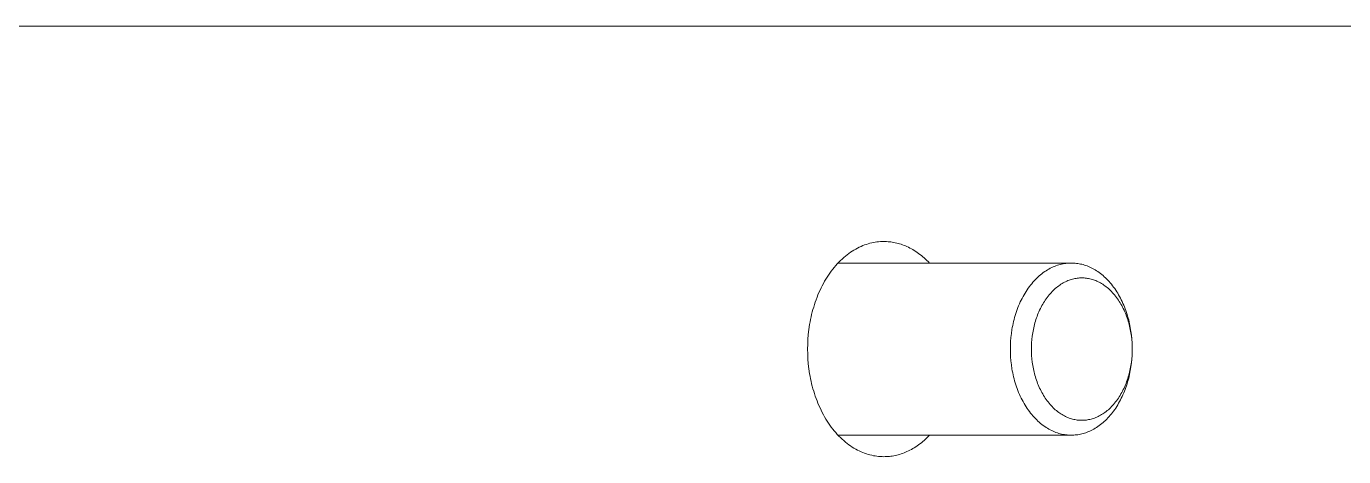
# Model space of a CAD drawing. Header units: millimetres. Extents: x -507 to 4570, y -12 to 3479.
# Drawn here: x 1646 to 1707.1, y 2961.8 to 2981.8 of the extents above; entities that cross this region are included whole.
import ezdxf

# ---------------------------------------------------------------- set-up
doc = ezdxf.new("R2010")
doc.units = ezdxf.units.MM
doc.layers.add('ZANO_R', color=7, linetype='Continuous', lineweight=0)

msp = doc.modelspace()

# ---------------------------------------------------------------- linework, layer by layer
at = {"layer": 'ZANO_R'}
for p, q in [((1478.363, 2981.825), (1680.002, 2981.825)), ((1774.162, 2981.825), (1680.002, 2981.825)), ((1684.554, 2971.518), (1684.636, 2971.559)), ((1684.636, 2971.559), (1684.718, 2971.597)), ((1684.718, 2971.597), (1684.801, 2971.632)), ((1684.801, 2971.632), (1684.883, 2971.664)), ((1684.883, 2971.664), (1684.966, 2971.693)), ((1684.966, 2971.693), (1685.048, 2971.718)), ((1685.048, 2971.718), (1685.13, 2971.741)), ((1685.13, 2971.741), (1685.212, 2971.761)), ((1685.212, 2971.761), (1685.294, 2971.779)), ((1685.294, 2971.779), (1685.375, 2971.793)), ((1685.375, 2971.793), (1685.456, 2971.805)), ((1685.456, 2971.805), (1685.536, 2971.814)), ((1685.536, 2971.814), (1685.616, 2971.82)), ((1685.616, 2971.82), (1685.695, 2971.824)), ((1685.695, 2971.824), (1685.773, 2971.825)), ((1685.773, 2971.825), (1685.838, 2971.824)), ((1685.838, 2971.824), (1685.904, 2971.821)), ((1685.904, 2971.821), (1685.97, 2971.817)), ((1685.97, 2971.817), (1686.036, 2971.811)), ((1686.036, 2971.811), (1686.103, 2971.803)), ((1686.103, 2971.803), (1686.17, 2971.793)), ((1686.17, 2971.793), (1686.237, 2971.782)), ((1686.237, 2971.782), (1686.304, 2971.768)), ((1686.304, 2971.768), (1686.372, 2971.753)), ((1686.372, 2971.753), (1686.44, 2971.735)), ((1686.44, 2971.735), (1686.508, 2971.716)), ((1686.508, 2971.716), (1686.577, 2971.694)), ((1686.577, 2971.694), (1686.645, 2971.671)), ((1686.645, 2971.671), (1686.713, 2971.645)), ((1686.713, 2971.645), (1686.781, 2971.617)), ((1686.781, 2971.617), (1686.85, 2971.588)), ((1686.85, 2971.588), (1686.918, 2971.556)), ((1686.918, 2971.556), (1686.986, 2971.522)), ((1683.689, 2970.864), (1683.764, 2970.938)), ((1683.764, 2970.938), (1683.839, 2971.01)), ((1683.839, 2971.01), (1683.915, 2971.078)), ((1683.915, 2971.078), (1683.992, 2971.144)), ((1683.992, 2971.144), (1684.071, 2971.207)), ((1684.071, 2971.207), (1684.15, 2971.266)), ((1684.15, 2971.266), (1684.229, 2971.323)), ((1684.229, 2971.323), (1684.31, 2971.376)), ((1684.31, 2971.376), (1684.391, 2971.427)), ((1684.391, 2971.427), (1684.472, 2971.474)), ((1684.472, 2971.474), (1684.554, 2971.518)), ((1686.986, 2971.522), (1687.054, 2971.486)), ((1687.054, 2971.486), (1687.121, 2971.447)), ((1687.121, 2971.447), (1687.188, 2971.407)), ((1687.188, 2971.407), (1687.255, 2971.364)), ((1687.255, 2971.364), (1687.322, 2971.32)), ((1687.322, 2971.32), (1687.388, 2971.273)), ((1687.388, 2971.273), (1687.454, 2971.224)), ((1687.454, 2971.224), (1687.519, 2971.173)), ((1687.519, 2971.173), (1687.583, 2971.12)), ((1687.583, 2971.12), (1687.647, 2971.065)), ((1687.647, 2971.065), (1687.71, 2971.008)), ((1687.71, 2971.008), (1687.772, 2970.949)), ((1687.772, 2970.949), (1687.834, 2970.888)), ((1683.21, 2970.268), (1683.273, 2970.36)), ((1683.273, 2970.36), (1683.339, 2970.451)), ((1683.339, 2970.451), (1683.406, 2970.539)), ((1683.406, 2970.539), (1683.475, 2970.624)), ((1683.475, 2970.624), (1683.545, 2970.707)), ((1683.545, 2970.707), (1683.617, 2970.787)), ((1683.617, 2970.787), (1683.689, 2970.864)), ((1694.478, 2970.825), (1683.652, 2970.825)), ((1687.834, 2970.888), (1687.895, 2970.825)), ((1693.115, 2970.33), (1693.053, 2970.28)), ((1693.179, 2970.378), (1693.115, 2970.33)), ((1693.242, 2970.423), (1693.179, 2970.378)), ((1693.307, 2970.466), (1693.242, 2970.423)), ((1693.371, 2970.506), (1693.307, 2970.466)), ((1693.436, 2970.544), (1693.371, 2970.506)), ((1693.502, 2970.579), (1693.436, 2970.544)), ((1693.568, 2970.612), (1693.502, 2970.579)), ((1693.633, 2970.643), (1693.568, 2970.612)), ((1693.699, 2970.67), (1693.633, 2970.643)), ((1693.765, 2970.696), (1693.699, 2970.67)), ((1693.831, 2970.719), (1693.765, 2970.696)), ((1693.897, 2970.74), (1693.831, 2970.719)), ((1693.963, 2970.758), (1693.897, 2970.74)), ((1694.029, 2970.774), (1693.963, 2970.758)), ((1694.094, 2970.788), (1694.029, 2970.774)), ((1694.159, 2970.799), (1694.094, 2970.788)), ((1694.223, 2970.809), (1694.159, 2970.799)), ((1694.288, 2970.816), (1694.223, 2970.809)), ((1694.352, 2970.821), (1694.288, 2970.816)), ((1694.415, 2970.824), (1694.352, 2970.821)), ((1694.478, 2970.825), (1694.415, 2970.824)), ((1694.537, 2970.824), (1694.478, 2970.825)), ((1694.597, 2970.821), (1694.537, 2970.824)), ((1694.658, 2970.817), (1694.597, 2970.821)), ((1694.718, 2970.81), (1694.658, 2970.817)), ((1694.78, 2970.802), (1694.718, 2970.81)), ((1694.841, 2970.792), (1694.78, 2970.802)), ((1694.903, 2970.779), (1694.841, 2970.792)), ((1694.965, 2970.765), (1694.903, 2970.779)), ((1695.027, 2970.749), (1694.965, 2970.765)), ((1695.09, 2970.73), (1695.027, 2970.749)), ((1695.152, 2970.709), (1695.09, 2970.73)), ((1695.215, 2970.687), (1695.152, 2970.709)), ((1695.277, 2970.662), (1695.215, 2970.687)), ((1695.34, 2970.634), (1695.277, 2970.662)), ((1695.402, 2970.605), (1695.34, 2970.634)), ((1695.464, 2970.573), (1695.402, 2970.605)), ((1695.526, 2970.54), (1695.464, 2970.573)), ((1695.588, 2970.504), (1695.526, 2970.54)), ((1695.65, 2970.465), (1695.588, 2970.504)), ((1695.711, 2970.425), (1695.65, 2970.465)), ((1695.771, 2970.382), (1695.711, 2970.425)), ((1695.831, 2970.337), (1695.771, 2970.382)), ((1695.89, 2970.29), (1695.831, 2970.337)), ((1682.865, 2969.667), (1682.917, 2969.772)), ((1682.917, 2969.772), (1682.972, 2969.875)), ((1682.972, 2969.875), (1683.029, 2969.976)), ((1683.029, 2969.976), (1683.087, 2970.076)), ((1683.087, 2970.076), (1683.147, 2970.173)), ((1683.147, 2970.173), (1683.21, 2970.268)), ((1692.53, 2969.726), (1692.478, 2969.653)), ((1692.584, 2969.796), (1692.53, 2969.726)), ((1692.639, 2969.864), (1692.584, 2969.796)), ((1692.695, 2969.93), (1692.639, 2969.864)), ((1692.752, 2969.994), (1692.695, 2969.93)), ((1692.81, 2970.056), (1692.752, 2969.994)), ((1692.87, 2970.116), (1692.81, 2970.056)), ((1692.93, 2970.173), (1692.87, 2970.116)), ((1692.991, 2970.228), (1692.93, 2970.173)), ((1693.053, 2970.28), (1692.991, 2970.228)), ((1693.787, 2969.684), (1693.839, 2969.725)), ((1693.839, 2969.725), (1693.891, 2969.765)), ((1693.891, 2969.765), (1693.944, 2969.802)), ((1693.944, 2969.802), (1693.997, 2969.837)), ((1693.997, 2969.837), (1694.051, 2969.871)), ((1694.051, 2969.871), (1694.104, 2969.902)), ((1694.104, 2969.902), (1694.159, 2969.931)), ((1694.159, 2969.931), (1694.213, 2969.958)), ((1694.213, 2969.958), (1694.267, 2969.983)), ((1694.267, 2969.983), (1694.322, 2970.007)), ((1694.322, 2970.007), (1694.377, 2970.028)), ((1694.377, 2970.028), (1694.431, 2970.047)), ((1694.431, 2970.047), (1694.486, 2970.064)), ((1694.486, 2970.064), (1694.54, 2970.079)), ((1694.54, 2970.079), (1694.594, 2970.092)), ((1694.594, 2970.092), (1694.648, 2970.104)), ((1694.648, 2970.104), (1694.702, 2970.113)), ((1694.702, 2970.113), (1694.756, 2970.121)), ((1694.756, 2970.121), (1694.809, 2970.127)), ((1694.809, 2970.127), (1694.862, 2970.131)), ((1694.862, 2970.131), (1694.914, 2970.134)), ((1694.914, 2970.134), (1694.966, 2970.134)), ((1694.966, 2970.134), (1695.018, 2970.134)), ((1695.018, 2970.134), (1695.07, 2970.131)), ((1695.07, 2970.131), (1695.123, 2970.127)), ((1695.123, 2970.127), (1695.176, 2970.121)), ((1695.176, 2970.121), (1695.23, 2970.113)), ((1695.23, 2970.113), (1695.283, 2970.104)), ((1695.283, 2970.104), (1695.337, 2970.092)), ((1695.337, 2970.092), (1695.392, 2970.079)), ((1695.392, 2970.079), (1695.446, 2970.064)), ((1695.446, 2970.064), (1695.501, 2970.047)), ((1695.501, 2970.047), (1695.555, 2970.028)), ((1695.555, 2970.028), (1695.61, 2970.007)), ((1695.61, 2970.007), (1695.664, 2969.983)), ((1695.664, 2969.983), (1695.719, 2969.958)), ((1695.719, 2969.958), (1695.773, 2969.931)), ((1695.773, 2969.931), (1695.827, 2969.902)), ((1695.827, 2969.902), (1695.881, 2969.871)), ((1695.881, 2969.871), (1695.935, 2969.837)), ((1695.949, 2970.241), (1695.89, 2970.29)), ((1695.935, 2969.837), (1695.988, 2969.802)), ((1696.007, 2970.189), (1695.949, 2970.241)), ((1695.988, 2969.802), (1696.041, 2969.765)), ((1696.065, 2970.136), (1696.007, 2970.189)), ((1696.041, 2969.765), (1696.093, 2969.725)), ((1696.121, 2970.08), (1696.065, 2970.136)), ((1696.093, 2969.725), (1696.145, 2969.684)), ((1696.177, 2970.022), (1696.121, 2970.08)), ((1696.232, 2969.963), (1696.177, 2970.022)), ((1696.285, 2969.901), (1696.232, 2969.963)), ((1696.338, 2969.838), (1696.285, 2969.901)), ((1696.39, 2969.772), (1696.338, 2969.838)), ((1696.44, 2969.705), (1696.39, 2969.772)), ((1696.49, 2969.636), (1696.44, 2969.705)), ((1682.593, 2969.009), (1682.633, 2969.121)), ((1682.633, 2969.121), (1682.675, 2969.233)), ((1682.675, 2969.233), (1682.719, 2969.344)), ((1682.719, 2969.344), (1682.766, 2969.453)), ((1682.766, 2969.453), (1682.814, 2969.561)), ((1682.814, 2969.561), (1682.865, 2969.667)), ((1692.151, 2969.099), (1692.11, 2969.014)), ((1692.193, 2969.183), (1692.151, 2969.099)), ((1692.236, 2969.265), (1692.193, 2969.183)), ((1692.282, 2969.346), (1692.236, 2969.265)), ((1692.329, 2969.425), (1692.282, 2969.346)), ((1692.377, 2969.503), (1692.329, 2969.425)), ((1692.427, 2969.579), (1692.377, 2969.503)), ((1692.478, 2969.653), (1692.427, 2969.579)), ((1693.228, 2969.041), (1693.269, 2969.104)), ((1693.269, 2969.104), (1693.311, 2969.165)), ((1693.311, 2969.165), (1693.355, 2969.225)), ((1693.355, 2969.225), (1693.399, 2969.283)), ((1693.399, 2969.283), (1693.444, 2969.339)), ((1693.444, 2969.339), (1693.491, 2969.394)), ((1693.491, 2969.394), (1693.538, 2969.447)), ((1693.538, 2969.447), (1693.586, 2969.498)), ((1693.586, 2969.498), (1693.636, 2969.548)), ((1693.636, 2969.548), (1693.685, 2969.595)), ((1693.685, 2969.595), (1693.736, 2969.64)), ((1693.736, 2969.64), (1693.787, 2969.684)), ((1696.145, 2969.684), (1696.196, 2969.64)), ((1696.196, 2969.64), (1696.246, 2969.595)), ((1696.246, 2969.595), (1696.296, 2969.548)), ((1696.296, 2969.548), (1696.345, 2969.498)), ((1696.345, 2969.498), (1696.394, 2969.447)), ((1696.394, 2969.447), (1696.441, 2969.394)), ((1696.441, 2969.394), (1696.487, 2969.339)), ((1696.487, 2969.339), (1696.533, 2969.283)), ((1696.538, 2969.565), (1696.49, 2969.636)), ((1696.533, 2969.283), (1696.577, 2969.225)), ((1696.585, 2969.493), (1696.538, 2969.565)), ((1696.577, 2969.225), (1696.621, 2969.165)), ((1696.631, 2969.419), (1696.585, 2969.493)), ((1696.621, 2969.165), (1696.663, 2969.104)), ((1696.675, 2969.344), (1696.631, 2969.419)), ((1696.663, 2969.104), (1696.704, 2969.041)), ((1696.718, 2969.267), (1696.675, 2969.344)), ((1696.759, 2969.189), (1696.718, 2969.267)), ((1696.799, 2969.109), (1696.759, 2969.189)), ((1696.838, 2969.029), (1696.799, 2969.109)), ((1682.426, 2968.434), (1682.455, 2968.55)), ((1682.455, 2968.55), (1682.486, 2968.665)), ((1682.486, 2968.665), (1682.52, 2968.78)), ((1682.52, 2968.78), (1682.555, 2968.895)), ((1682.555, 2968.895), (1682.593, 2969.009)), ((1691.903, 2968.481), (1691.874, 2968.389)), ((1691.933, 2968.572), (1691.903, 2968.481)), ((1691.965, 2968.662), (1691.933, 2968.572)), ((1691.999, 2968.751), (1691.965, 2968.662)), ((1692.034, 2968.84), (1691.999, 2968.751)), ((1692.071, 2968.927), (1692.034, 2968.84)), ((1692.11, 2969.014), (1692.071, 2968.927)), ((1692.915, 2968.419), (1692.944, 2968.492)), ((1692.944, 2968.492), (1692.975, 2968.564)), ((1692.975, 2968.564), (1693.007, 2968.636)), ((1693.007, 2968.636), (1693.041, 2968.706)), ((1693.041, 2968.706), (1693.075, 2968.776)), ((1693.075, 2968.776), (1693.112, 2968.844)), ((1693.112, 2968.844), (1693.149, 2968.911)), ((1693.149, 2968.911), (1693.188, 2968.976)), ((1693.188, 2968.976), (1693.228, 2969.041)), ((1696.704, 2969.041), (1696.744, 2968.976)), ((1696.744, 2968.976), (1696.783, 2968.911)), ((1696.783, 2968.911), (1696.82, 2968.844)), ((1696.82, 2968.844), (1696.856, 2968.776)), ((1696.875, 2968.947), (1696.838, 2969.029)), ((1696.856, 2968.776), (1696.891, 2968.706)), ((1696.911, 2968.865), (1696.875, 2968.947)), ((1696.891, 2968.706), (1696.925, 2968.636)), ((1696.945, 2968.781), (1696.911, 2968.865)), ((1696.925, 2968.636), (1696.957, 2968.564)), ((1696.977, 2968.697), (1696.945, 2968.781)), ((1696.957, 2968.564), (1696.987, 2968.492)), ((1697.008, 2968.611), (1696.977, 2968.697)), ((1696.987, 2968.492), (1697.017, 2968.419)), ((1697.038, 2968.525), (1697.008, 2968.611)), ((1697.066, 2968.439), (1697.038, 2968.525)), ((1682.297, 2967.735), (1682.331, 2967.967)), ((1682.331, 2967.967), (1682.352, 2968.084)), ((1682.352, 2968.084), (1682.374, 2968.201)), ((1682.374, 2968.201), (1682.399, 2968.317)), ((1682.399, 2968.317), (1682.426, 2968.434)), ((1691.758, 2967.925), (1691.74, 2967.832)), ((1691.778, 2968.019), (1691.758, 2967.925)), ((1691.8, 2968.112), (1691.778, 2968.019)), ((1691.823, 2968.205), (1691.8, 2968.112)), ((1691.848, 2968.297), (1691.823, 2968.205)), ((1691.874, 2968.389), (1691.848, 2968.297)), ((1692.732, 2967.813), (1692.75, 2967.89)), ((1692.75, 2967.89), (1692.769, 2967.966)), ((1692.769, 2967.966), (1692.79, 2968.043)), ((1692.79, 2968.043), (1692.812, 2968.119)), ((1692.812, 2968.119), (1692.836, 2968.195)), ((1692.836, 2968.195), (1692.861, 2968.27)), ((1692.861, 2968.27), (1692.887, 2968.345)), ((1692.887, 2968.345), (1692.915, 2968.419)), ((1697.017, 2968.419), (1697.045, 2968.345)), ((1697.045, 2968.345), (1697.071, 2968.27)), ((1697.092, 2968.352), (1697.066, 2968.439)), ((1697.071, 2968.27), (1697.096, 2968.195)), ((1697.117, 2968.264), (1697.092, 2968.352)), ((1697.096, 2968.195), (1697.12, 2968.119)), ((1697.14, 2968.177), (1697.117, 2968.264)), ((1697.12, 2968.119), (1697.142, 2968.043)), ((1697.181, 2968), (1697.14, 2968.177)), ((1697.142, 2968.043), (1697.162, 2967.966)), ((1697.162, 2967.966), (1697.182, 2967.89)), ((1697.217, 2967.823), (1697.181, 2968)), ((1697.182, 2967.89), (1697.199, 2967.813)), ((1682.241, 2967.048), (1682.252, 2967.274)), ((1682.252, 2967.274), (1682.271, 2967.503)), ((1682.271, 2967.503), (1682.297, 2967.735)), ((1691.675, 2967.368), (1691.661, 2967.184)), ((1691.696, 2967.553), (1691.675, 2967.368)), ((1691.724, 2967.739), (1691.696, 2967.553)), ((1691.74, 2967.832), (1691.724, 2967.739)), ((1692.635, 2967.122), (1692.647, 2967.274)), ((1692.647, 2967.274), (1692.665, 2967.427)), ((1692.665, 2967.427), (1692.688, 2967.581)), ((1692.688, 2967.581), (1692.701, 2967.658)), ((1692.701, 2967.658), (1692.716, 2967.735)), ((1692.716, 2967.735), (1692.732, 2967.813)), ((1697.199, 2967.813), (1697.216, 2967.735)), ((1697.216, 2967.735), (1697.231, 2967.658)), ((1697.246, 2967.646), (1697.217, 2967.823)), ((1697.231, 2967.658), (1697.244, 2967.581)), ((1697.244, 2967.581), (1697.267, 2967.427)), ((1697.269, 2967.47), (1697.246, 2967.646)), ((1697.267, 2967.427), (1697.284, 2967.274)), ((1697.286, 2967.295), (1697.269, 2967.47)), ((1697.284, 2967.274), (1697.297, 2967.122)), ((1697.298, 2967.122), (1697.286, 2967.295)), ((1682.238, 2966.825), (1682.241, 2967.048)), ((1682.241, 2966.602), (1682.238, 2966.825)), ((1691.652, 2967.003), (1691.649, 2966.825)), ((1691.649, 2966.825), (1691.652, 2966.647)), ((1691.661, 2967.184), (1691.652, 2967.003)), ((1691.652, 2966.647), (1691.661, 2966.465)), ((1692.626, 2966.825), (1692.628, 2966.972)), ((1692.628, 2966.677), (1692.626, 2966.825)), ((1692.628, 2966.972), (1692.635, 2967.122)), ((1692.635, 2966.527), (1692.628, 2966.677)), ((1697.297, 2967.122), (1697.304, 2966.972)), ((1697.304, 2966.677), (1697.297, 2966.527)), ((1697.304, 2966.972), (1697.306, 2966.825)), ((1697.306, 2966.825), (1697.304, 2966.677)), ((1682.252, 2966.376), (1682.241, 2966.602)), ((1682.271, 2966.146), (1682.252, 2966.376)), ((1682.297, 2965.915), (1682.271, 2966.146)), ((1691.661, 2966.465), (1691.675, 2966.282)), ((1691.675, 2966.282), (1691.696, 2966.097)), ((1691.696, 2966.097), (1691.724, 2965.911)), ((1692.647, 2966.376), (1692.635, 2966.527)), ((1692.665, 2966.223), (1692.647, 2966.376)), ((1692.688, 2966.069), (1692.665, 2966.223)), ((1692.701, 2965.991), (1692.688, 2966.069)), ((1697.244, 2966.069), (1697.231, 2965.991)), ((1697.267, 2966.223), (1697.244, 2966.069)), ((1697.246, 2966.003), (1697.269, 2966.179)), ((1697.284, 2966.376), (1697.267, 2966.223)), ((1697.269, 2966.179), (1697.286, 2966.354)), ((1697.297, 2966.527), (1697.284, 2966.376)), ((1697.286, 2966.354), (1697.298, 2966.527)), ((1682.331, 2965.682), (1682.297, 2965.915)), ((1682.352, 2965.566), (1682.331, 2965.682)), ((1682.374, 2965.449), (1682.352, 2965.566)), ((1682.399, 2965.332), (1682.374, 2965.449)), ((1691.724, 2965.911), (1691.74, 2965.818)), ((1691.74, 2965.818), (1691.758, 2965.724)), ((1691.758, 2965.724), (1691.778, 2965.631)), ((1691.778, 2965.631), (1691.8, 2965.538)), ((1691.8, 2965.538), (1691.823, 2965.445)), ((1691.823, 2965.445), (1691.848, 2965.352)), ((1692.716, 2965.914), (1692.701, 2965.991)), ((1692.732, 2965.837), (1692.716, 2965.914)), ((1692.75, 2965.76), (1692.732, 2965.837)), ((1692.769, 2965.683), (1692.75, 2965.76)), ((1692.79, 2965.607), (1692.769, 2965.683)), ((1692.812, 2965.53), (1692.79, 2965.607)), ((1692.836, 2965.455), (1692.812, 2965.53)), ((1692.861, 2965.379), (1692.836, 2965.455)), ((1697.096, 2965.455), (1697.071, 2965.379)), ((1697.12, 2965.53), (1697.096, 2965.455)), ((1697.117, 2965.385), (1697.14, 2965.473)), ((1697.142, 2965.607), (1697.12, 2965.53)), ((1697.14, 2965.473), (1697.181, 2965.65)), ((1697.162, 2965.683), (1697.142, 2965.607)), ((1697.182, 2965.76), (1697.162, 2965.683)), ((1697.181, 2965.65), (1697.217, 2965.826)), ((1697.199, 2965.837), (1697.182, 2965.76)), ((1697.216, 2965.914), (1697.199, 2965.837)), ((1697.231, 2965.991), (1697.216, 2965.914)), ((1697.217, 2965.826), (1697.246, 2966.003)), ((1682.426, 2965.216), (1682.399, 2965.332)), ((1682.455, 2965.1), (1682.426, 2965.216)), ((1682.486, 2964.984), (1682.455, 2965.1)), ((1682.52, 2964.869), (1682.486, 2964.984)), ((1682.555, 2964.755), (1682.52, 2964.869)), ((1691.848, 2965.352), (1691.874, 2965.26)), ((1691.874, 2965.26), (1691.903, 2965.169)), ((1691.903, 2965.169), (1691.933, 2965.078)), ((1691.933, 2965.078), (1691.965, 2964.988)), ((1691.965, 2964.988), (1691.999, 2964.898)), ((1691.999, 2964.898), (1692.034, 2964.81)), ((1692.034, 2964.81), (1692.071, 2964.722)), ((1692.887, 2965.305), (1692.861, 2965.379)), ((1692.915, 2965.231), (1692.887, 2965.305)), ((1692.944, 2965.158), (1692.915, 2965.231)), ((1692.975, 2965.085), (1692.944, 2965.158)), ((1693.007, 2965.014), (1692.975, 2965.085)), ((1693.041, 2964.943), (1693.007, 2965.014)), ((1693.075, 2964.874), (1693.041, 2964.943)), ((1693.112, 2964.806), (1693.075, 2964.874)), ((1693.149, 2964.739), (1693.112, 2964.806)), ((1696.82, 2964.806), (1696.783, 2964.739)), ((1696.856, 2964.874), (1696.82, 2964.806)), ((1696.891, 2964.943), (1696.856, 2964.874)), ((1696.925, 2965.014), (1696.891, 2964.943)), ((1696.911, 2964.785), (1696.945, 2964.869)), ((1696.957, 2965.085), (1696.925, 2965.014)), ((1696.945, 2964.869), (1696.977, 2964.953)), ((1696.987, 2965.158), (1696.957, 2965.085)), ((1696.977, 2964.953), (1697.008, 2965.038)), ((1697.017, 2965.231), (1696.987, 2965.158)), ((1697.008, 2965.038), (1697.038, 2965.124)), ((1697.045, 2965.305), (1697.017, 2965.231)), ((1697.038, 2965.124), (1697.066, 2965.211)), ((1697.071, 2965.379), (1697.045, 2965.305)), ((1697.066, 2965.211), (1697.092, 2965.298)), ((1697.092, 2965.298), (1697.117, 2965.385)), ((1682.593, 2964.641), (1682.555, 2964.755)), ((1682.633, 2964.528), (1682.593, 2964.641)), ((1682.675, 2964.417), (1682.633, 2964.528)), ((1682.719, 2964.306), (1682.675, 2964.417)), ((1682.766, 2964.197), (1682.719, 2964.306)), ((1682.814, 2964.089), (1682.766, 2964.197)), ((1692.071, 2964.722), (1692.11, 2964.636)), ((1692.11, 2964.636), (1692.151, 2964.551)), ((1692.151, 2964.551), (1692.193, 2964.467)), ((1692.193, 2964.467), (1692.236, 2964.385)), ((1692.236, 2964.385), (1692.282, 2964.304)), ((1692.282, 2964.304), (1692.329, 2964.224)), ((1692.329, 2964.224), (1692.377, 2964.147)), ((1693.188, 2964.673), (1693.149, 2964.739)), ((1693.228, 2964.609), (1693.188, 2964.673)), ((1693.269, 2964.546), (1693.228, 2964.609)), ((1693.311, 2964.485), (1693.269, 2964.546)), ((1693.355, 2964.425), (1693.311, 2964.485)), ((1693.399, 2964.367), (1693.355, 2964.425)), ((1693.444, 2964.31), (1693.399, 2964.367)), ((1693.491, 2964.256), (1693.444, 2964.31)), ((1693.538, 2964.203), (1693.491, 2964.256)), ((1693.586, 2964.151), (1693.538, 2964.203)), ((1696.394, 2964.203), (1696.345, 2964.151)), ((1696.441, 2964.256), (1696.394, 2964.203)), ((1696.487, 2964.31), (1696.441, 2964.256)), ((1696.533, 2964.367), (1696.487, 2964.31)), ((1696.577, 2964.425), (1696.533, 2964.367)), ((1696.621, 2964.485), (1696.577, 2964.425)), ((1696.585, 2964.157), (1696.631, 2964.231)), ((1696.663, 2964.546), (1696.621, 2964.485)), ((1696.631, 2964.231), (1696.675, 2964.306)), ((1696.704, 2964.609), (1696.663, 2964.546)), ((1696.675, 2964.306), (1696.718, 2964.383)), ((1696.744, 2964.673), (1696.704, 2964.609)), ((1696.718, 2964.383), (1696.759, 2964.461)), ((1696.783, 2964.739), (1696.744, 2964.673)), ((1696.759, 2964.461), (1696.799, 2964.54)), ((1696.799, 2964.54), (1696.838, 2964.621)), ((1696.838, 2964.621), (1696.875, 2964.702)), ((1696.875, 2964.702), (1696.911, 2964.785)), ((1682.865, 2963.982), (1682.814, 2964.089)), ((1682.917, 2963.878), (1682.865, 2963.982)), ((1682.972, 2963.775), (1682.917, 2963.878)), ((1683.029, 2963.673), (1682.972, 2963.775)), ((1683.087, 2963.574), (1683.029, 2963.673)), ((1692.377, 2964.147), (1692.427, 2964.071)), ((1692.427, 2964.071), (1692.478, 2963.996)), ((1692.478, 2963.996), (1692.53, 2963.924)), ((1692.53, 2963.924), (1692.584, 2963.854)), ((1692.584, 2963.854), (1692.639, 2963.786)), ((1692.639, 2963.786), (1692.695, 2963.719)), ((1692.695, 2963.719), (1692.752, 2963.655)), ((1692.752, 2963.655), (1692.81, 2963.594)), ((1692.81, 2963.594), (1692.87, 2963.534)), ((1693.636, 2964.102), (1693.586, 2964.151)), ((1693.685, 2964.055), (1693.636, 2964.102)), ((1693.736, 2964.009), (1693.685, 2964.055)), ((1693.787, 2963.966), (1693.736, 2964.009)), ((1693.839, 2963.925), (1693.787, 2963.966)), ((1693.891, 2963.885), (1693.839, 2963.925)), ((1693.944, 2963.848), (1693.891, 2963.885)), ((1693.997, 2963.812), (1693.944, 2963.848)), ((1694.051, 2963.779), (1693.997, 2963.812)), ((1694.104, 2963.748), (1694.051, 2963.779)), ((1694.159, 2963.718), (1694.104, 2963.748)), ((1694.213, 2963.691), (1694.159, 2963.718)), ((1694.267, 2963.666), (1694.213, 2963.691)), ((1694.322, 2963.643), (1694.267, 2963.666)), ((1694.377, 2963.622), (1694.322, 2963.643)), ((1694.431, 2963.603), (1694.377, 2963.622)), ((1694.486, 2963.586), (1694.431, 2963.603)), ((1694.54, 2963.571), (1694.486, 2963.586)), ((1695.446, 2963.586), (1695.392, 2963.571)), ((1695.501, 2963.603), (1695.446, 2963.586)), ((1695.555, 2963.622), (1695.501, 2963.603)), ((1695.61, 2963.643), (1695.555, 2963.622)), ((1695.664, 2963.666), (1695.61, 2963.643)), ((1695.719, 2963.691), (1695.664, 2963.666)), ((1695.773, 2963.718), (1695.719, 2963.691)), ((1695.827, 2963.748), (1695.773, 2963.718)), ((1695.881, 2963.779), (1695.827, 2963.748)), ((1695.935, 2963.812), (1695.881, 2963.779)), ((1695.988, 2963.848), (1695.935, 2963.812)), ((1696.041, 2963.885), (1695.988, 2963.848)), ((1696.093, 2963.925), (1696.041, 2963.885)), ((1696.145, 2963.966), (1696.093, 2963.925)), ((1696.121, 2963.57), (1696.177, 2963.627)), ((1696.196, 2964.009), (1696.145, 2963.966)), ((1696.177, 2963.627), (1696.232, 2963.687)), ((1696.246, 2964.055), (1696.196, 2964.009)), ((1696.232, 2963.687), (1696.285, 2963.749)), ((1696.296, 2964.102), (1696.246, 2964.055)), ((1696.285, 2963.749), (1696.338, 2963.812)), ((1696.345, 2964.151), (1696.296, 2964.102)), ((1696.338, 2963.812), (1696.39, 2963.878)), ((1696.39, 2963.878), (1696.44, 2963.945)), ((1696.44, 2963.945), (1696.49, 2964.014)), ((1696.49, 2964.014), (1696.538, 2964.084)), ((1696.538, 2964.084), (1696.585, 2964.157)), ((1683.147, 2963.477), (1683.087, 2963.574)), ((1683.21, 2963.382), (1683.147, 2963.477)), ((1683.273, 2963.289), (1683.21, 2963.382)), ((1683.339, 2963.199), (1683.273, 2963.289)), ((1683.406, 2963.111), (1683.339, 2963.199)), ((1683.475, 2963.026), (1683.406, 2963.111)), ((1683.545, 2962.943), (1683.475, 2963.026)), ((1692.87, 2963.534), (1692.93, 2963.477)), ((1692.93, 2963.477), (1692.991, 2963.422)), ((1692.991, 2963.422), (1693.053, 2963.369)), ((1693.053, 2963.369), (1693.115, 2963.319)), ((1693.115, 2963.319), (1693.179, 2963.272)), ((1693.179, 2963.272), (1693.242, 2963.226)), ((1693.242, 2963.226), (1693.307, 2963.184)), ((1693.307, 2963.184), (1693.371, 2963.143)), ((1693.371, 2963.143), (1693.436, 2963.106)), ((1693.436, 2963.106), (1693.502, 2963.07)), ((1693.502, 2963.07), (1693.568, 2963.038)), ((1693.568, 2963.038), (1693.633, 2963.007)), ((1693.633, 2963.007), (1693.699, 2962.979)), ((1693.699, 2962.979), (1693.765, 2962.954)), ((1694.594, 2963.557), (1694.54, 2963.571)), ((1694.648, 2963.546), (1694.594, 2963.557)), ((1694.702, 2963.536), (1694.648, 2963.546)), ((1694.756, 2963.529), (1694.702, 2963.536)), ((1694.809, 2963.523), (1694.756, 2963.529)), ((1694.862, 2963.519), (1694.809, 2963.523)), ((1694.914, 2963.516), (1694.862, 2963.519)), ((1694.966, 2963.515), (1694.914, 2963.516)), ((1695.018, 2963.516), (1694.966, 2963.515)), ((1695.07, 2963.519), (1695.018, 2963.516)), ((1695.123, 2963.523), (1695.07, 2963.519)), ((1695.176, 2963.529), (1695.123, 2963.523)), ((1695.23, 2963.536), (1695.176, 2963.529)), ((1695.215, 2962.963), (1695.277, 2962.988)), ((1695.283, 2963.546), (1695.23, 2963.536)), ((1695.277, 2962.988), (1695.34, 2963.015)), ((1695.337, 2963.557), (1695.283, 2963.546)), ((1695.392, 2963.571), (1695.337, 2963.557)), ((1695.34, 2963.015), (1695.402, 2963.045)), ((1695.402, 2963.045), (1695.464, 2963.076)), ((1695.464, 2963.076), (1695.526, 2963.11)), ((1695.526, 2963.11), (1695.588, 2963.146)), ((1695.588, 2963.146), (1695.65, 2963.184)), ((1695.65, 2963.184), (1695.711, 2963.225)), ((1695.711, 2963.225), (1695.771, 2963.268)), ((1695.771, 2963.268), (1695.831, 2963.313)), ((1695.831, 2963.313), (1695.89, 2963.36)), ((1695.89, 2963.36), (1695.949, 2963.409)), ((1695.949, 2963.409), (1696.007, 2963.46)), ((1696.007, 2963.46), (1696.065, 2963.514)), ((1696.065, 2963.514), (1696.121, 2963.57)), ((1683.617, 2962.863), (1683.545, 2962.943)), ((1683.689, 2962.786), (1683.617, 2962.863)), ((1694.478, 2962.825), (1683.652, 2962.825)), ((1683.764, 2962.711), (1683.689, 2962.786)), ((1683.839, 2962.64), (1683.764, 2962.711)), ((1683.915, 2962.571), (1683.839, 2962.64)), ((1683.992, 2962.506), (1683.915, 2962.571)), ((1684.071, 2962.443), (1683.992, 2962.506)), ((1684.15, 2962.383), (1684.071, 2962.443)), ((1684.229, 2962.327), (1684.15, 2962.383)), ((1687.388, 2962.377), (1687.322, 2962.33)), ((1687.454, 2962.425), (1687.388, 2962.377)), ((1687.519, 2962.476), (1687.454, 2962.425)), ((1687.583, 2962.529), (1687.519, 2962.476)), ((1687.647, 2962.584), (1687.583, 2962.529)), ((1687.71, 2962.642), (1687.647, 2962.584)), ((1687.772, 2962.701), (1687.71, 2962.642)), ((1687.834, 2962.762), (1687.772, 2962.701)), ((1687.895, 2962.825), (1687.834, 2962.762)), ((1693.765, 2962.954), (1693.831, 2962.931)), ((1693.831, 2962.931), (1693.897, 2962.91)), ((1693.897, 2962.91), (1693.963, 2962.892)), ((1693.963, 2962.892), (1694.029, 2962.876)), ((1694.029, 2962.876), (1694.094, 2962.862)), ((1694.094, 2962.862), (1694.159, 2962.85)), ((1694.159, 2962.85), (1694.223, 2962.841)), ((1694.223, 2962.841), (1694.288, 2962.834)), ((1694.288, 2962.834), (1694.352, 2962.829)), ((1694.352, 2962.829), (1694.415, 2962.826)), ((1694.415, 2962.826), (1694.478, 2962.825)), ((1694.478, 2962.825), (1694.537, 2962.826)), ((1694.537, 2962.826), (1694.597, 2962.828)), ((1694.597, 2962.828), (1694.658, 2962.833)), ((1694.658, 2962.833), (1694.718, 2962.839)), ((1694.718, 2962.839), (1694.78, 2962.848)), ((1694.78, 2962.848), (1694.841, 2962.858)), ((1694.841, 2962.858), (1694.903, 2962.87)), ((1694.903, 2962.87), (1694.965, 2962.885)), ((1694.965, 2962.885), (1695.027, 2962.901)), ((1695.027, 2962.901), (1695.09, 2962.92)), ((1695.09, 2962.92), (1695.152, 2962.94)), ((1695.152, 2962.94), (1695.215, 2962.963)), ((1684.31, 2962.273), (1684.229, 2962.327)), ((1684.391, 2962.223), (1684.31, 2962.273)), ((1684.472, 2962.176), (1684.391, 2962.223)), ((1684.554, 2962.132), (1684.472, 2962.176)), ((1684.636, 2962.091), (1684.554, 2962.132)), ((1684.718, 2962.053), (1684.636, 2962.091)), ((1684.801, 2962.018), (1684.718, 2962.053)), ((1684.883, 2961.986), (1684.801, 2962.018)), ((1684.966, 2961.957), (1684.883, 2961.986)), ((1685.048, 2961.931), (1684.966, 2961.957)), ((1685.13, 2961.908), (1685.048, 2961.931)), ((1685.212, 2961.888), (1685.13, 2961.908)), ((1685.294, 2961.871), (1685.212, 2961.888)), ((1685.375, 2961.857), (1685.294, 2961.871)), ((1685.456, 2961.845), (1685.375, 2961.857)), ((1685.536, 2961.836), (1685.456, 2961.845)), ((1685.616, 2961.83), (1685.536, 2961.836)), ((1685.695, 2961.826), (1685.616, 2961.83)), ((1685.773, 2961.825), (1685.695, 2961.826)), ((1685.838, 2961.826), (1685.773, 2961.825)), ((1685.904, 2961.828), (1685.838, 2961.826)), ((1685.97, 2961.833), (1685.904, 2961.828)), ((1686.036, 2961.839), (1685.97, 2961.833)), ((1686.103, 2961.847), (1686.036, 2961.839)), ((1686.17, 2961.856), (1686.103, 2961.847)), ((1686.237, 2961.868), (1686.17, 2961.856)), ((1686.304, 2961.882), (1686.237, 2961.868)), ((1686.372, 2961.897), (1686.304, 2961.882)), ((1686.44, 2961.915), (1686.372, 2961.897)), ((1686.508, 2961.934), (1686.44, 2961.915)), ((1686.577, 2961.956), (1686.508, 2961.934)), ((1686.645, 2961.979), (1686.577, 2961.956)), ((1686.713, 2962.005), (1686.645, 2961.979)), ((1686.781, 2962.032), (1686.713, 2962.005)), ((1686.85, 2962.062), (1686.781, 2962.032)), ((1686.918, 2962.094), (1686.85, 2962.062)), ((1686.986, 2962.128), (1686.918, 2962.094)), ((1687.054, 2962.164), (1686.986, 2962.128)), ((1687.121, 2962.202), (1687.054, 2962.164)), ((1687.188, 2962.243), (1687.121, 2962.202)), ((1687.255, 2962.285), (1687.188, 2962.243)), ((1687.322, 2962.33), (1687.255, 2962.285))]:
    msp.add_line(p, q, dxfattribs=at)

doc.saveas('drawing.dxf')
